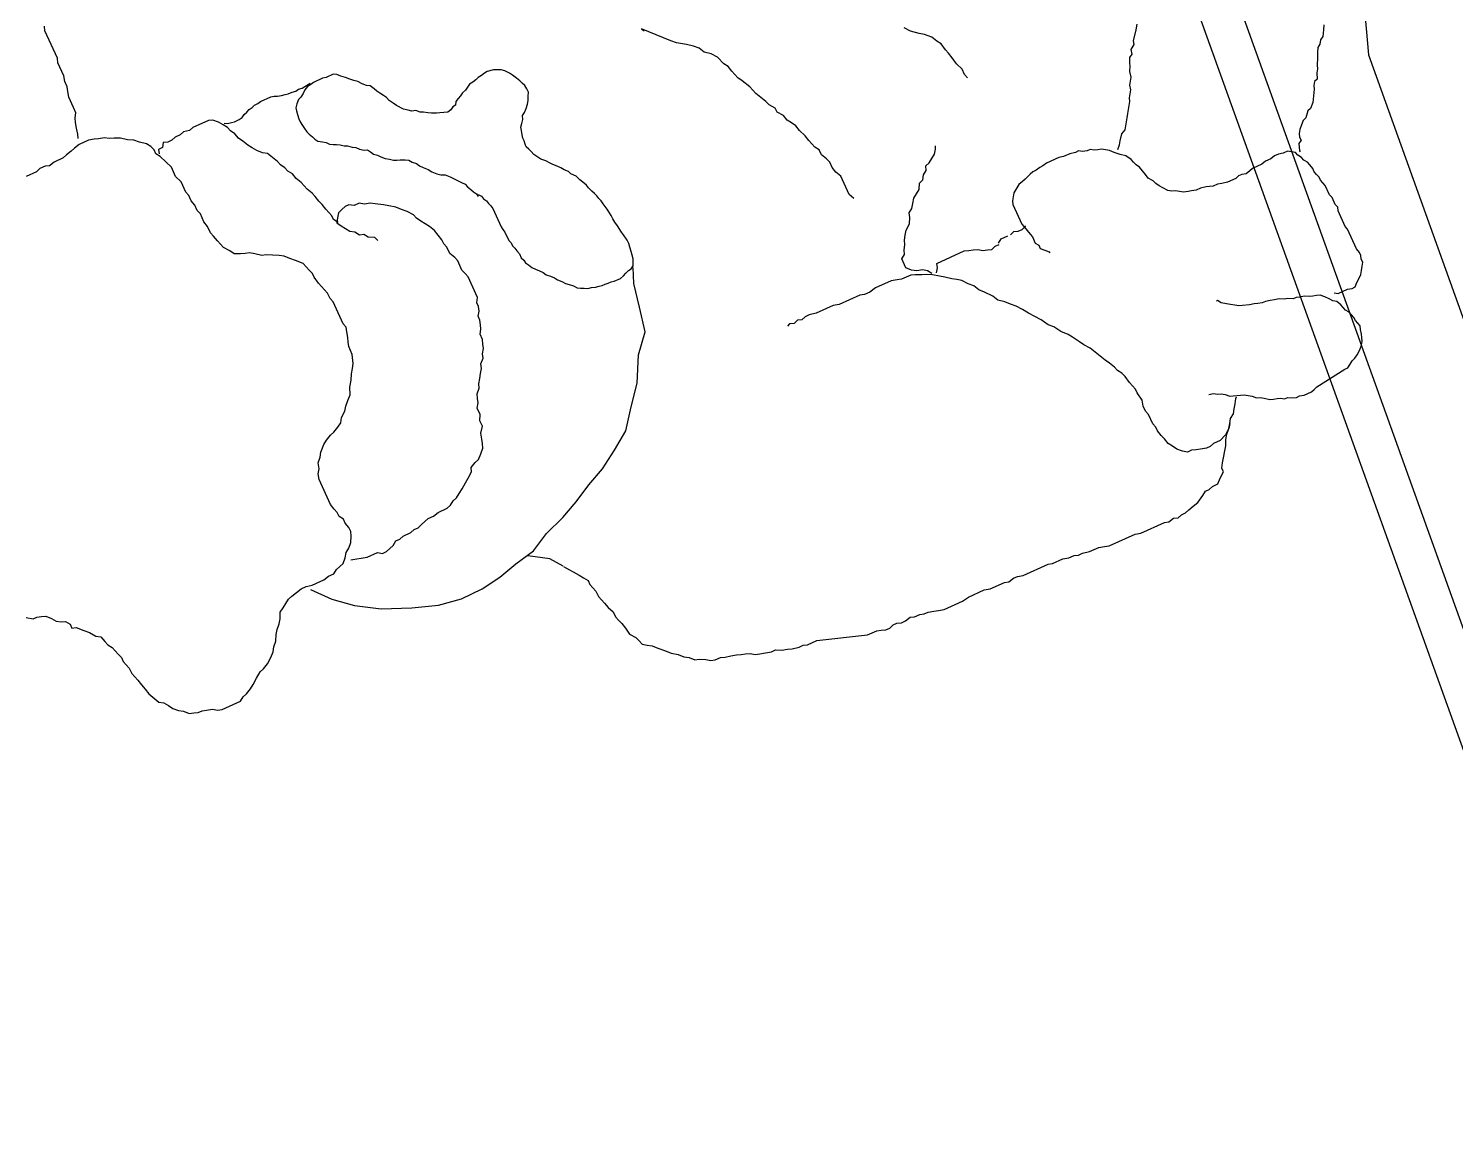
# Model space of a CAD drawing. Header units: millimetres. Extents: x 8159 to 14952, y 6817 to 11888.
# Drawn here: x 9246.6 to 9316.2, y 8159.7 to 8214 of the extents above; entities that cross this region are included whole.
import ezdxf

# ---------------------------------------------------------------- set-up
doc = ezdxf.new("R2010")
doc.units = ezdxf.units.MM
doc.header["$LTSCALE"] = 5
for name, color, linetype in [('200-EquipBorder-2d', 9, 'Continuous'), ('200-EquipInternal-2d', 252, 'Continuous'), ('600-User-2D', 7, 'Continuous')]:
    doc.layers.add(name, color=color, linetype=linetype)
for name, color, linetype, lineweight in [('3-YANGIN-DOLABI', 7, 'Continuous', 0), ('anted', 10, 'Continuous', 0), ('FIBROBETON', 1, 'Continuous', 18), ('YAZI', 250, 'Continuous', 30)]:
    doc.layers.add(name, color=color, linetype=linetype, lineweight=lineweight)

# ---------------------------------------------------------------- blocks, each defined once
blk = doc.blocks.new('A$C23C11219')
at = {"layer": 'FIBROBETON'}
blk.add_lwpolyline([(4170.991, 707.809), (4330.647, -537.528, 0.079118), (6057.442, 175.691), (5734.15, 708.989, 0.288304), (5090.273, 1000.528, -0.032207)], format="xyb", close=True, dxfattribs=at)
blk = doc.blocks.new('CUOCO')
at = {"layer": '600-User-2D'}
for p, q in [((0.845, 45.36), (0.707, 45.188)), ((0.983, 45.533), (0.845, 45.36)), ((1.055, 45.73), (0.983, 45.533)), ((1.349, 45.92), (1.055, 45.73)), ((-0.592, 44.697), (-0.73, 44.525)), ((-0.395, 44.625), (-0.592, 44.697)), ((-0.15, 44.684), (-0.395, 44.625)), ((-0.012, 44.856), (-0.15, 44.684)), ((0.192, 45.005), (-0.012, 44.856)), ((0.437, 45.063), (0.192, 45.005)), ((0.707, 45.188), (0.437, 45.063)), ((-6.833, 43.941), (-7.102, 43.816)), ((-6.588, 43.999), (-6.833, 43.941)), ((-6.343, 44.058), (-6.588, 43.999)), ((-6.139, 44.207), (-6.343, 44.058)), ((-5.517, 44.276), (-6.139, 44.207)), ((-5.231, 44.245), (-5.517, 44.276)), ((-4.944, 44.214), (-5.231, 44.245)), ((-4.657, 44.183), (-4.944, 44.214)), ((-4.436, 44.176), (-4.657, 44.183)), ((-4.215, 44.169), (-4.436, 44.176)), ((-3.952, 44.072), (-4.215, 44.169)), ((-3.731, 44.065), (-3.952, 44.072)), ((-3.51, 44.058), (-3.731, 44.065)), ((-3.313, 43.986), (-3.51, 44.058)), ((-3.092, 43.979), (-3.313, 43.986)), ((-2.871, 43.972), (-3.092, 43.979)), ((-2.65, 43.965), (-2.871, 43.972)), ((-2.405, 44.024), (-2.65, 43.965)), ((-2.184, 44.017), (-2.405, 44.024)), ((-1.897, 43.986), (-2.184, 44.017)), ((-1.694, 44.134), (-1.897, 43.986)), ((-1.359, 44.235), (-1.694, 44.134)), ((-1.089, 44.359), (-1.359, 44.235)), ((-0.73, 44.525), (-1.089, 44.359)), ((-7.852, 43.198), (-7.924, 43.001)), ((-7.714, 43.371), (-7.852, 43.198)), ((-7.576, 43.544), (-7.714, 43.371)), ((-7.306, 43.668), (-7.576, 43.544)), ((-7.102, 43.816), (-7.306, 43.668)), ((-8.225, 42.591), (-8.428, 42.442)), ((-8.062, 42.829), (-8.225, 42.591)), ((-7.924, 43.001), (-8.062, 42.829)), ((-8.566, 42.269), (-8.904, 41.351)), ((-8.428, 42.442), (-8.566, 42.269)), ((-8.904, 41.351), (-8.846, 41.106)), ((-8.846, 41.106), (-8.852, 40.885)), ((-8.852, 40.885), (-8.818, 40.574)), ((-8.818, 40.574), (-8.759, 40.329)), ((-8.759, 40.329), (-8.659, 39.994)), ((-8.659, 39.994), (-8.558, 39.659)), ((-8.558, 39.659), (-8.565, 39.438)), ((-8.565, 39.438), (-8.53, 39.127)), ((-8.53, 39.127), (-8.43, 38.792)), ((-8.43, 38.792), (-8.306, 38.523)), ((-8.306, 38.523), (-8.157, 38.319)), ((-8.157, 38.319), (-8.033, 38.05)), ((-8.033, 38.05), (-7.818, 37.822)), ((-7.818, 37.822), (-7.67, 37.619)), ((-7.67, 37.619), (-7.545, 37.349)), ((-7.545, 37.349), (-7.397, 37.146)), ((-7.397, 37.146), (-7.182, 36.918)), ((-7.182, 36.918), (-7.124, 36.673)), ((-7.124, 36.673), (-7.065, 36.428)), ((-7.065, 36.428), (-7.006, 36.182)), ((-7.044, 35.675), (-7.075, 35.388)), ((-7.013, 35.961), (-7.044, 35.675)), ((-7.006, 36.182), (-7.013, 35.961)), ((-7.424, 35.082), (-8.481, 34.676)), ((-7.334, 34.888), (-7.551, 34.297)), ((-7.171, 35.126), (-7.334, 34.888)), ((-7.075, 35.388), (-7.171, 35.126)), ((-9.497, 34.107), (-10.514, 33.294)), ((-8.481, 34.676), (-9.497, 34.107)), ((-7.551, 34.297), (-7.582, 34.011)), ((-7.582, 34.011), (-7.678, 33.748)), ((-7.678, 33.748), (-7.62, 33.503)), ((-7.62, 33.503), (-7.626, 33.282)), ((-10.514, 33.294), (-11.53, 32.197)), ((-7.626, 33.282), (-7.633, 33.061)), ((-7.633, 33.061), (-7.509, 32.792)), ((-7.509, 32.792), (-7.36, 32.588)), ((-11.53, 32.197), (-12.343, 31.181)), ((-8.241, 32.018), (-8.434, 31.493)), ((-8.079, 32.257), (-8.241, 32.018)), ((-7.94, 32.429), (-8.079, 32.257)), ((-7.778, 32.667), (-7.94, 32.429)), ((-7.36, 32.588), (-7.301, 32.343)), ((-7.301, 32.343), (-7.177, 32.074)), ((-7.177, 32.074), (-6.963, 31.846)), ((-8.638, 31.345), (-8.71, 31.148)), ((-8.434, 31.493), (-8.638, 31.345)), ((-6.963, 31.846), (-6.79, 31.708)), ((-6.79, 31.708), (-6.593, 31.635)), ((-6.593, 31.635), (-6.306, 31.604)), ((-6.306, 31.604), (-6.109, 31.532)), ((-6.109, 31.532), (-5.864, 31.59)), ((-5.864, 31.59), (-5.667, 31.518)), ((-5.667, 31.518), (-5.446, 31.511)), ((-5.446, 31.511), (-5.159, 31.48)), ((-5.159, 31.48), (-3.912, 31.021)), ((-12.343, 31.181), (-12.912, 30.166)), ((-8.717, 30.927), (-8.724, 30.706)), ((-8.724, 30.706), (-8.665, 30.461)), ((-8.71, 31.148), (-8.717, 30.927)), ((-3.912, 31.021), (-3.674, 30.859)), ((-3.674, 30.859), (-3.525, 30.655)), ((-3.525, 30.655), (-3.287, 30.493)), ((16.467, 30.298), (16.66, 30.822)), ((-12.912, 30.166), (-13.278, 29.109)), ((-8.744, 30.043), (-8.889, 29.65)), ((-8.737, 30.264), (-8.744, 30.043)), ((-8.665, 30.461), (-8.737, 30.264)), ((-3.287, 30.493), (-3.162, 30.223)), ((-3.162, 30.223), (-3.014, 30.02)), ((-3.014, 30.02), (-2.848, 29.661)), ((16.364, 29.814), (16.46, 30.077)), ((16.46, 30.077), (16.467, 30.298)), ((-8.968, 29.232), (-8.975, 29.011)), ((-8.896, 29.429), (-8.968, 29.232)), ((-8.889, 29.65), (-8.896, 29.429)), ((-2.848, 29.661), (-2.789, 29.415)), ((-2.789, 29.415), (-2.754, 29.105)), ((16.025, 28.896), (16.195, 29.355)), ((16.195, 29.355), (16.225, 29.642)), ((16.225, 29.642), (16.364, 29.814)), ((-13.278, 29.109), (-13.481, 28.093)), ((-8.989, 28.569), (-9.085, 28.307)), ((-8.982, 28.79), (-8.989, 28.569)), ((-8.975, 29.011), (-8.982, 28.79)), ((-2.754, 29.105), (-2.761, 28.884)), ((-2.761, 28.884), (-2.727, 28.573)), ((-2.727, 28.573), (-2.668, 28.328)), ((15.988, 28.388), (16.019, 28.675)), ((16.019, 28.675), (16.025, 28.896)), ((-13.481, 28.093), (-13.563, 27.078)), ((-9.116, 28.02), (-9.285, 27.561)), ((-9.085, 28.307), (-9.116, 28.02)), ((-2.668, 28.328), (-2.519, 28.124)), ((-2.519, 28.124), (-2.419, 27.789)), ((15.781, 27.421), (15.95, 27.881)), ((15.95, 27.881), (15.981, 28.167)), ((15.981, 28.167), (15.988, 28.388)), ((-9.285, 27.561), (-9.292, 27.34)), ((-9.292, 27.34), (-9.233, 27.095)), ((-2.419, 27.789), (-2.27, 27.586)), ((-2.27, 27.586), (-2.146, 27.316)), ((-2.146, 27.316), (-2.021, 27.047)), ((15.481, 27.011), (15.619, 27.183)), ((15.619, 27.183), (15.781, 27.421)), ((16.188, 27.718), (16.361, 27.58)), ((16.361, 27.58), (16.599, 27.418)), ((16.599, 27.418), (16.838, 27.256)), ((16.838, 27.256), (17.011, 27.118)), ((-13.563, 27.078), (-13.725, 26.021)), ((-9.233, 27.095), (-9.24, 26.874)), ((-9.24, 26.874), (-9.181, 26.628)), ((-9.181, 26.628), (-9.123, 26.383)), ((-2.021, 27.047), (-1.741, 26.795)), ((-1.741, 26.795), (-1.551, 26.501)), ((-1.551, 26.501), (-1.337, 26.274)), ((14.749, 26.237), (14.976, 26.451)), ((14.976, 26.451), (15.115, 26.624)), ((15.115, 26.624), (15.318, 26.772)), ((15.318, 26.772), (15.481, 27.011)), ((17.011, 27.118), (17.159, 26.914)), ((17.159, 26.914), (17.422, 26.817)), ((17.422, 26.817), (17.947, 26.624)), ((17.947, 26.624), (18.185, 26.462)), ((18.185, 26.462), (18.358, 26.324)), ((-14.549, 25.729), (-13.706, 26.385)), ((-13.725, 26.021), (-13.563, 24.965)), ((-9.123, 26.383), (-9.022, 26.048)), ((-9.022, 26.048), (-8.963, 25.803)), ((-8.963, 25.803), (-8.863, 25.468)), ((-1.337, 26.274), (-1.188, 26.07)), ((-1.188, 26.07), (-1.04, 25.866)), ((-1.04, 25.866), (-0.694, 25.59)), ((6.345, 25.68), (6.483, 25.853)), ((6.483, 25.853), (6.621, 26.026)), ((6.621, 26.026), (6.849, 26.24)), ((6.849, 26.24), (7.094, 26.299)), ((7.094, 26.299), (7.429, 26.399)), ((7.429, 26.399), (7.65, 26.392)), ((7.65, 26.392), (7.871, 26.385)), ((7.871, 26.385), (8.158, 26.354)), ((8.158, 26.354), (8.379, 26.347)), ((8.379, 26.347), (8.707, 26.226)), ((8.707, 26.226), (8.994, 26.195)), ((8.994, 26.195), (9.388, 26.05)), ((9.388, 26.05), (9.609, 26.043)), ((9.609, 26.043), (9.872, 25.947)), ((9.872, 25.947), (10.158, 25.916)), ((10.158, 25.916), (10.421, 25.819)), ((10.421, 25.819), (10.642, 25.812)), ((10.642, 25.812), (11.167, 25.619)), ((13.958, 25.709), (14.227, 25.833)), ((14.227, 25.833), (14.455, 26.047)), ((14.455, 26.047), (14.749, 26.237)), ((18.358, 26.324), (18.621, 26.227)), ((18.621, 26.227), (18.859, 26.065)), ((18.859, 26.065), (19.515, 25.823)), ((19.515, 25.823), (19.688, 25.685)), ((-21.088, 25.15), (-21.357, 25.025)), ((-20.884, 25.298), (-21.088, 25.15)), ((-20.68, 25.447), (-20.884, 25.298)), ((-20.459, 25.44), (-20.68, 25.447)), ((-20.238, 25.433), (-20.459, 25.44)), ((-19.903, 25.533), (-20.238, 25.433)), ((-19.551, 25.478), (-19.903, 25.533)), ((-19.264, 25.447), (-19.551, 25.478)), ((-19.043, 25.44), (-19.264, 25.447)), ((-18.822, 25.433), (-19.043, 25.44)), ((-18.56, 25.336), (-18.822, 25.433)), ((-18.249, 25.371), (-18.56, 25.336)), ((-17.962, 25.34), (-18.249, 25.371)), ((-17.741, 25.333), (-17.962, 25.34)), ((-17.52, 25.326), (-17.741, 25.333)), ((-17.257, 25.229), (-17.52, 25.326)), ((-17.036, 25.223), (-17.257, 25.229)), ((-16.815, 25.216), (-17.036, 25.223)), ((-16.618, 25.143), (-16.815, 25.216)), ((-16.373, 25.202), (-16.618, 25.143)), ((-16.128, 25.261), (-16.373, 25.202)), ((-15.284, 25.513), (-16.128, 25.261)), ((-15.272, 25.515), (-14.549, 25.729)), ((-8.863, 25.468), (-8.69, 25.33)), ((-8.69, 25.33), (-8.656, 25.02)), ((-0.694, 25.59), (-0.3, 25.445)), ((-0.3, 25.445), (-0.128, 25.307)), ((-0.128, 25.307), (0.045, 25.169)), ((0.045, 25.169), (0.283, 25.007)), ((5.482, 24.955), (5.71, 25.169)), ((5.71, 25.169), (5.848, 25.342)), ((5.848, 25.342), (6.141, 25.532)), ((6.141, 25.532), (6.345, 25.68)), ((11.167, 25.619), (11.543, 25.629)), ((11.543, 25.629), (12.003, 25.46)), ((12.003, 25.46), (12.379, 25.47)), ((12.379, 25.47), (12.756, 25.481)), ((12.756, 25.481), (13.001, 25.539)), ((13.06, 25.294), (12.887, 25.432)), ((12.988, 25.098), (13.06, 25.294)), ((13.136, 24.894), (12.988, 25.098)), ((13.001, 25.539), (13.198, 25.467)), ((13.198, 25.467), (13.419, 25.46)), ((13.419, 25.46), (13.664, 25.519)), ((13.664, 25.519), (13.958, 25.709)), ((19.688, 25.685), (21.067, 25.178)), ((21.067, 25.178), (21.239, 25.04)), ((-22.549, 24.421), (-22.752, 24.273)), ((-22.279, 24.545), (-22.549, 24.421)), ((-21.986, 24.735), (-22.279, 24.545)), ((-21.716, 24.86), (-21.986, 24.735)), ((-21.357, 25.025), (-21.716, 24.86)), ((-13.563, 24.965), (-13.563, 23.868)), ((-8.656, 25.02), (-8.663, 24.799)), ((-8.663, 24.799), (-8.538, 24.529)), ((-8.538, 24.529), (-8.414, 24.26)), ((0.283, 25.007), (0.456, 24.868)), ((0.456, 24.868), (0.677, 24.862)), ((0.677, 24.862), (1.793, 24.451)), ((1.793, 24.451), (2.014, 24.444)), ((2.014, 24.444), (2.277, 24.347)), ((4.512, 24.344), (4.781, 24.468)), ((4.781, 24.468), (5.05, 24.593)), ((5.05, 24.593), (5.254, 24.741)), ((5.254, 24.741), (5.482, 24.955)), ((12.919, 24.303), (12.926, 24.524)), ((12.926, 24.524), (12.998, 24.721)), ((12.998, 24.721), (13.136, 24.894)), ((-23.388, 23.762), (-23.591, 23.613)), ((-23.16, 23.976), (-23.388, 23.762)), ((-23.022, 24.148), (-23.16, 23.976)), ((-22.752, 24.273), (-23.022, 24.148)), ((-13.563, 23.868), (-13.481, 22.852)), ((-8.414, 24.26), (-8.241, 24.122)), ((-8.241, 24.122), (-8.068, 23.984)), ((-8.068, 23.984), (-7.83, 23.822)), ((-7.83, 23.822), (-7.64, 23.528)), ((2.277, 24.347), (2.498, 24.34)), ((2.498, 24.34), (2.719, 24.334)), ((2.719, 24.334), (2.94, 24.327)), ((2.94, 24.327), (3.292, 24.271)), ((3.292, 24.271), (3.489, 24.199)), ((3.489, 24.199), (3.71, 24.192)), ((3.71, 24.192), (3.931, 24.185)), ((3.931, 24.185), (4.152, 24.178)), ((4.152, 24.178), (4.512, 24.344)), ((12.653, 23.582), (12.815, 23.82)), ((12.815, 23.82), (12.822, 24.041)), ((12.822, 24.041), (12.919, 24.303)), ((-23.964, 23.005), (-24.126, 22.767)), ((-23.826, 23.178), (-23.964, 23.005)), ((-23.73, 23.44), (-23.826, 23.178)), ((-23.591, 23.613), (-23.73, 23.44)), ((-7.64, 23.528), (-7.377, 23.431)), ((-7.377, 23.431), (-7.163, 23.204)), ((-7.163, 23.204), (-6.835, 23.083)), ((-6.835, 23.083), (-6.686, 22.879)), ((12.356, 22.574), (12.646, 23.361)), ((12.646, 23.361), (12.653, 23.582)), ((-24.427, 22.356), (-24.565, 22.184)), ((-24.289, 22.529), (-24.427, 22.356)), ((-24.126, 22.767), (-24.289, 22.529)), ((-13.481, 22.852), (-13.319, 21.836)), ((-6.686, 22.879), (-6.513, 22.741)), ((-6.513, 22.741), (-6.34, 22.603)), ((-6.34, 22.603), (-6.216, 22.334)), ((-6.216, 22.334), (-6.043, 22.195)), ((11.704, 22.218), (11.949, 22.277)), ((11.949, 22.277), (12.218, 22.401)), ((12.218, 22.401), (12.356, 22.574)), ((-25.045, 21.69), (-25.207, 21.451)), ((-24.907, 21.862), (-25.045, 21.69)), ((-24.703, 22.011), (-24.907, 21.862)), ((-24.565, 22.184), (-24.703, 22.011)), ((-13.319, 21.836), (-13.237, 20.82)), ((-6.043, 22.195), (-5.895, 21.992)), ((-5.895, 21.992), (-5.746, 21.788)), ((-5.746, 21.788), (-5.597, 21.584)), ((-5.597, 21.584), (-5.425, 21.446)), ((4.406, 21.627), (4.16, 21.568)), ((4.381, 21.561), (4.627, 21.62)), ((4.554, 21.423), (4.406, 21.627)), ((4.627, 21.62), (4.824, 21.547)), ((8.098, 21.534), (8.343, 21.593)), ((8.343, 21.593), (8.564, 21.586)), ((8.564, 21.586), (9.186, 21.655)), ((9.186, 21.655), (9.39, 21.803)), ((9.39, 21.803), (9.659, 21.928)), ((9.659, 21.928), (9.904, 21.986)), ((9.904, 21.986), (10.15, 22.045)), ((10.15, 22.045), (10.46, 22.08)), ((10.46, 22.08), (10.706, 22.138)), ((10.706, 22.138), (10.992, 22.107)), ((10.992, 22.107), (11.238, 22.166)), ((11.238, 22.166), (11.459, 22.159)), ((11.421, 21.711), (11.336, 21.481)), ((11.503, 21.844), (11.421, 21.711)), ((11.459, 22.159), (11.704, 22.218)), ((11.595, 22.006), (11.503, 21.844)), ((11.734, 22.119), (11.595, 22.006)), ((-25.442, 21.016), (-25.67, 20.802)), ((-25.369, 21.213), (-25.442, 21.016)), ((-25.207, 21.451), (-25.369, 21.213)), ((-5.425, 21.446), (-5.3, 21.177)), ((-5.3, 21.177), (-5.127, 21.039)), ((-5.127, 21.039), (-4.979, 20.835)), ((2.838, 21.012), (2.61, 20.798)), ((3.083, 21.071), (2.838, 21.012)), ((3.221, 21.243), (3.083, 21.071)), ((3.466, 21.302), (3.221, 21.243)), ((3.67, 21.451), (3.466, 21.302)), ((4.16, 21.568), (3.67, 21.451)), ((4.703, 21.219), (4.554, 21.423)), ((4.689, 20.777), (4.696, 20.998)), ((4.696, 20.998), (4.703, 21.219)), ((4.824, 21.547), (5.045, 21.54)), ((5.045, 21.54), (5.266, 21.534)), ((5.266, 21.534), (5.552, 21.503)), ((5.552, 21.503), (5.773, 21.496)), ((5.773, 21.496), (6.06, 21.465)), ((6.06, 21.465), (6.281, 21.458)), ((6.281, 21.458), (6.592, 21.492)), ((6.592, 21.492), (6.813, 21.485)), ((6.813, 21.485), (7.034, 21.479)), ((7.034, 21.479), (7.345, 21.513)), ((7.345, 21.513), (7.632, 21.482)), ((7.632, 21.482), (7.877, 21.541)), ((7.877, 21.541), (8.098, 21.534)), ((11.336, 21.481), (11.301, 21.297)), ((11.301, 21.297), (11.335, 21.122)), ((11.335, 21.122), (11.339, 20.957)), ((11.339, 20.957), (11.344, 20.791)), ((-25.97, 20.391), (-26.156, 20.088)), ((-25.832, 20.564), (-25.97, 20.391)), ((-25.67, 20.802), (-25.832, 20.564)), ((-13.237, 20.82), (-12.993, 19.764)), ((-4.979, 20.835), (-4.806, 20.697)), ((-4.806, 20.697), (-4.633, 20.559)), ((-4.633, 20.559), (-4.371, 20.462)), ((-4.371, 20.462), (-4.222, 20.259)), ((-4.222, 20.259), (-4.049, 20.121)), ((2.61, 20.798), (2.389, 20.805)), ((4.316, 20.17), (4.413, 20.432)), ((4.413, 20.432), (4.617, 20.581)), ((4.617, 20.581), (4.689, 20.777)), ((11.25, 20.27), (11.226, 20.116)), ((11.314, 20.443), (11.25, 20.27)), ((11.344, 20.791), (11.309, 20.608)), ((11.309, 20.608), (11.314, 20.443)), ((-26.367, 19.718), (-26.536, 19.259)), ((-26.229, 19.891), (-26.367, 19.718)), ((-26.156, 20.088), (-26.229, 19.891)), ((-12.993, 19.764), (-12.709, 18.708)), ((-4.049, 20.121), (-3.877, 19.982)), ((-3.877, 19.982), (-3.68, 19.91)), ((-3.68, 19.91), (-3.531, 19.706)), ((-3.531, 19.706), (-3.358, 19.568)), ((-3.358, 19.568), (-3.161, 19.496)), ((-3.161, 19.496), (-3.013, 19.292)), ((3.429, 19.379), (3.747, 19.634)), ((3.747, 19.634), (3.95, 19.783)), ((3.95, 19.783), (4.113, 20.021)), ((4.113, 20.021), (4.316, 20.17)), ((8.062, 19.515), (7.886, 19.482)), ((8.227, 19.52), (8.062, 19.515)), ((8.431, 19.543), (8.227, 19.52)), ((8.597, 19.547), (8.431, 19.543)), ((8.78, 19.512), (8.597, 19.547)), ((8.963, 19.478), (8.78, 19.512)), ((11.035, 19.597), (10.953, 19.464)), ((11.226, 20.116), (11.035, 19.597)), ((-26.536, 19.259), (-28.079, 17.294)), ((-3.013, 19.292), (-1.963, 18.905)), ((-1.963, 18.905), (-1.741, 18.899)), ((-1.741, 18.899), (-1.52, 18.892)), ((-1.52, 18.892), (-1.061, 18.722)), ((2.058, 18.692), (2.393, 18.792)), ((2.393, 18.792), (2.662, 18.916)), ((2.662, 18.916), (2.932, 19.041)), ((2.932, 19.041), (3.225, 19.23)), ((3.225, 19.23), (3.429, 19.379)), ((6.992, 18.83), (6.824, 18.729)), ((7.131, 18.943), (6.992, 18.83)), ((7.242, 19.065), (7.131, 18.943)), ((7.381, 19.177), (7.242, 19.065)), ((7.568, 19.24), (7.381, 19.177)), ((7.707, 19.352), (7.568, 19.24)), ((7.886, 19.482), (7.707, 19.352)), ((9.176, 19.432), (8.963, 19.478)), ((9.32, 19.379), (9.176, 19.432)), ((9.511, 19.276), (9.32, 19.379)), ((9.673, 19.184), (9.511, 19.276)), ((9.806, 19.102), (9.673, 19.184)), ((9.908, 18.934), (9.806, 19.102)), ((9.999, 18.737), (9.908, 18.934)), ((10.547, 18.894), (10.473, 18.693)), ((10.629, 19.028), (10.547, 18.894)), ((10.722, 19.19), (10.629, 19.028)), ((10.843, 19.341), (10.722, 19.19)), ((10.953, 19.464), (10.843, 19.341)), ((-12.709, 18.708), (-12.058, 17.692)), ((-1.061, 18.722), (-0.84, 18.716)), ((-0.84, 18.716), (-0.529, 18.75)), ((-0.529, 18.75), (-0.201, 18.629)), ((-0.201, 18.629), (0.02, 18.622)), ((0.02, 18.622), (0.217, 18.55)), ((0.217, 18.55), (0.791, 18.488)), ((0.791, 18.488), (1.101, 18.522)), ((1.101, 18.522), (1.347, 18.581)), ((1.347, 18.581), (1.592, 18.64)), ((1.592, 18.64), (1.837, 18.699)), ((1.837, 18.699), (2.058, 18.692)), ((6.001, 18.182), (5.89, 18.059)), ((6.18, 18.312), (6.001, 18.182)), ((6.366, 18.374), (6.18, 18.312)), ((6.505, 18.487), (6.366, 18.374)), ((6.713, 18.606), (6.505, 18.487)), ((6.824, 18.729), (6.713, 18.606)), ((10.003, 18.572), (9.999, 18.737)), ((10.055, 18.357), (10.003, 18.572)), ((10.117, 18.17), (10.055, 18.357)), ((10.14, 17.966), (10.117, 18.17)), ((10.264, 18.214), (10.24, 18.06)), ((10.357, 18.376), (10.264, 18.214)), ((10.381, 18.531), (10.357, 18.376)), ((10.473, 18.693), (10.381, 18.531)), ((-12.058, 17.692), (-11.449, 16.676)), ((4.64, 17.506), (4.529, 17.383)), ((4.808, 17.608), (4.64, 17.506)), ((4.987, 17.738), (4.808, 17.608)), ((5.184, 17.829), (4.987, 17.738)), ((5.37, 17.891), (5.184, 17.829)), ((5.539, 17.993), (5.37, 17.891)), ((5.714, 18.026), (5.539, 17.993)), ((5.89, 18.059), (5.714, 18.026)), ((9.912, 17.167), (10.081, 17.628)), ((10.081, 17.628), (10.105, 17.782)), ((10.105, 17.782), (10.14, 17.966)), ((10.184, 17.819), (10.163, 17.761)), ((10.24, 18.06), (10.184, 17.819)), ((-28.248, 16.835), (-28.386, 16.662)), ((-28.079, 17.294), (-28.248, 16.835)), ((3.373, 16.73), (3.137, 16.621)), ((3.56, 16.792), (3.373, 16.73)), ((3.735, 16.826), (3.56, 16.792)), ((3.932, 16.917), (3.735, 16.826)), ((4.119, 16.979), (3.932, 16.917)), ((4.258, 17.091), (4.119, 16.979)), ((4.419, 17.261), (4.258, 17.091)), ((4.529, 17.383), (4.419, 17.261)), ((9.692, 16.66), (9.819, 17.005)), ((9.819, 17.005), (9.912, 17.167)), ((-28.604, 16.072), (-28.676, 15.875)), ((-28.597, 16.293), (-28.604, 16.072)), ((-28.524, 16.49), (-28.597, 16.293)), ((-28.386, 16.662), (-28.524, 16.49)), ((-11.449, 16.676), (-10.514, 15.66)), ((-4.766, 16.033), (-4.963, 15.942)), ((-4.569, 16.123), (-4.766, 16.033)), ((-4.393, 16.157), (-4.569, 16.123)), ((-4.206, 16.219), (-4.393, 16.157)), ((-4.009, 16.31), (-4.206, 16.219)), ((-3.823, 16.372), (-4.009, 16.31)), ((-3.618, 16.395), (-3.823, 16.372)), ((-3.443, 16.428), (-3.618, 16.395)), ((-3.288, 16.404), (-3.443, 16.428)), ((-3.123, 16.408), (-3.288, 16.404)), ((-2.921, 16.334), (-3.123, 16.408)), ((-2.727, 16.328), (-2.921, 16.334)), ((-2.573, 16.304), (-2.727, 16.328)), ((-2.407, 16.309), (-2.573, 16.304)), ((-2.263, 16.256), (-2.407, 16.309)), ((-2.098, 16.26), (-2.263, 16.256)), ((-1.666, 16.101), (-2.098, 16.26)), ((-1.512, 16.077), (-1.666, 16.101)), ((-1.357, 16.053), (-1.512, 16.077)), ((-0.435, 15.713), (-1.357, 16.053)), ((1.944, 16.047), (1.718, 15.967)), ((2.131, 16.109), (1.944, 16.047)), ((2.367, 16.218), (2.131, 16.109)), ((2.517, 16.359), (2.367, 16.218)), ((2.685, 16.461), (2.517, 16.359)), ((2.922, 16.57), (2.685, 16.461)), ((3.137, 16.621), (2.922, 16.57)), ((8.36, 15.973), (8.586, 16.053)), ((8.586, 16.053), (8.754, 16.155)), ((8.754, 16.155), (8.951, 16.246)), ((8.951, 16.246), (9.148, 16.337)), ((9.148, 16.337), (9.356, 16.457)), ((9.356, 16.457), (9.553, 16.547)), ((9.553, 16.547), (9.692, 16.66)), ((-28.887, 15.506), (-28.918, 15.219)), ((-28.814, 15.702), (-28.887, 15.506)), ((-28.676, 15.875), (-28.814, 15.702)), ((-10.514, 15.66), (-9.945, 14.644)), ((-6.213, 15.389), (-6.323, 15.266)), ((-6.073, 15.501), (-6.213, 15.389)), ((-5.887, 15.563), (-6.073, 15.501)), ((-5.69, 15.654), (-5.887, 15.563)), ((-5.522, 15.755), (-5.69, 15.654)), ((-5.335, 15.817), (-5.522, 15.755)), ((-5.138, 15.908), (-5.335, 15.817)), ((-4.963, 15.942), (-5.138, 15.908)), ((-0.281, 15.689), (-0.435, 15.713)), ((-0.115, 15.694), (-0.281, 15.689)), ((0.039, 15.669), (-0.115, 15.694)), ((0.215, 15.703), (0.039, 15.669)), ((0.37, 15.679), (0.215, 15.703)), ((0.556, 15.741), (0.37, 15.679)), ((0.635, 15.777), (0.48, 15.801)), ((0.811, 15.81), (0.635, 15.777)), ((0.976, 15.815), (0.811, 15.81)), ((1.18, 15.838), (0.976, 15.815)), ((1.346, 15.842), (1.18, 15.838)), ((1.532, 15.904), (1.346, 15.842)), ((1.718, 15.967), (1.532, 15.904)), ((5.882, 15.284), (6.061, 15.414)), ((6.061, 15.414), (6.434, 15.538)), ((6.434, 15.538), (6.638, 15.561)), ((6.638, 15.561), (6.854, 15.612)), ((6.854, 15.612), (7.048, 15.606)), ((7.048, 15.606), (7.223, 15.64)), ((7.223, 15.64), (7.439, 15.691)), ((7.439, 15.691), (7.614, 15.725)), ((7.614, 15.725), (7.78, 15.729)), ((7.78, 15.729), (8.024, 15.77)), ((8.024, 15.77), (8.163, 15.882)), ((8.163, 15.882), (8.36, 15.973)), ((-29.152, 14.784), (-29.29, 14.611)), ((-29.056, 15.046), (-29.152, 14.784)), ((-28.918, 15.219), (-29.056, 15.046)), ((-9.945, 14.644), (-8.888, 13.994)), ((-6.769, 14.678), (-6.851, 14.545)), ((-6.676, 14.84), (-6.769, 14.678)), ((-6.555, 14.992), (-6.676, 14.84)), ((-6.463, 15.154), (-6.555, 14.992)), ((-6.323, 15.266), (-6.463, 15.154)), ((4.967, 14.574), (5.107, 14.687)), ((5.107, 14.687), (5.285, 14.817)), ((5.285, 14.817), (5.396, 14.94)), ((5.396, 14.94), (5.593, 15.031)), ((5.593, 15.031), (5.714, 15.182)), ((5.714, 15.182), (5.882, 15.284)), ((-29.663, 14.004), (-29.825, 13.765)), ((-29.525, 14.176), (-29.663, 14.004)), ((-29.363, 14.414), (-29.525, 14.176)), ((-29.29, 14.611), (-29.363, 14.414)), ((-8.888, 13.994), (-7.871, 13.385)), ((-7.12, 13.99), (-7.237, 13.673)), ((-7.038, 14.123), (-7.12, 13.99)), ((-6.985, 14.267), (-7.038, 14.123)), ((-6.904, 14.401), (-6.985, 14.267)), ((-6.851, 14.545), (-6.904, 14.401)), ((4.419, 13.796), (4.454, 13.979)), ((4.454, 13.979), (4.575, 14.13)), ((4.575, 14.13), (4.696, 14.282)), ((4.696, 14.282), (4.807, 14.405)), ((4.807, 14.405), (4.967, 14.574)), ((-29.825, 13.765), (-30.163, 12.847)), ((-7.871, 13.385), (-7.302, 12.857)), ((-7.238, 13.314), (-7.244, 13.12)), ((-7.237, 13.673), (-7.243, 13.479)), ((-7.243, 13.479), (-7.238, 13.314)), ((4.452, 13.62), (4.419, 13.796)), ((4.428, 13.465), (4.452, 13.62)), ((4.54, 13.326), (4.428, 13.465)), ((4.574, 13.15), (4.54, 13.326)), ((-30.163, 12.847), (-30.219, 12.495)), ((-7.244, 13.12), (-7.268, 12.966)), ((-7.268, 12.966), (-7.235, 12.79)), ((-7.235, 12.79), (-6.989, 12.569)), ((-6.989, 12.569), (-6.827, 12.476)), ((4.578, 12.985), (4.574, 13.15)), ((4.612, 12.809), (4.578, 12.985)), ((4.606, 12.615), (4.612, 12.809)), ((4.673, 12.264), (4.606, 12.615)), ((-30.219, 12.495), (-30.508, 11.707)), ((-6.827, 12.476), (-6.665, 12.384)), ((-6.665, 12.384), (-6.474, 12.281)), ((-6.474, 12.281), (-6.311, 12.189)), ((-6.311, 12.189), (-6.139, 12.125)), ((-6.139, 12.125), (-5.829, 12.077)), ((-5.829, 12.077), (-5.675, 12.052)), ((-5.675, 12.052), (-5.308, 11.983)), ((-5.308, 11.983), (-5.096, 11.937)), ((-5.096, 11.937), (-4.912, 11.902)), ((-4.912, 11.902), (-4.74, 11.839)), ((-4.74, 11.839), (-4.585, 11.815)), ((-1.74, 11.813), (-1.543, 11.904)), ((-1.543, 11.904), (-1.357, 11.966)), ((-1.357, 11.966), (-1.17, 12.029)), ((-1.17, 12.029), (-0.973, 12.119)), ((-0.973, 12.119), (-0.787, 12.182)), ((-0.787, 12.182), (-0.6, 12.244)), ((-0.6, 12.244), (-0.364, 12.353)), ((-0.364, 12.353), (-0.149, 12.404)), ((-0.149, 12.404), (0.027, 12.438)), ((0.027, 12.438), (0.221, 12.432)), ((0.221, 12.432), (0.386, 12.436)), ((0.386, 12.436), (0.551, 12.441)), ((0.551, 12.441), (0.695, 12.388)), ((0.695, 12.388), (0.829, 12.306)), ((0.829, 12.306), (0.973, 12.253)), ((0.973, 12.253), (1.106, 12.171)), ((1.106, 12.171), (1.287, 12.039)), ((1.287, 12.039), (1.42, 11.958)), ((1.42, 11.958), (1.522, 11.789)), ((4.603, 11.897), (4.638, 12.081)), ((4.608, 11.732), (4.603, 11.897)), ((4.638, 12.081), (4.673, 12.264)), ((-30.671, 11.469), (-30.936, 10.748)), ((-30.508, 11.707), (-30.671, 11.469)), ((-4.585, 11.815), (-4.373, 11.769)), ((-4.373, 11.769), (-4.218, 11.745)), ((-4.218, 11.745), (-4.064, 11.721)), ((-4.064, 11.721), (-3.88, 11.686)), ((-3.88, 11.686), (-3.715, 11.69)), ((-3.715, 11.69), (-3.56, 11.666)), ((-3.56, 11.666), (-3.395, 11.671)), ((-3.395, 11.671), (-3.23, 11.675)), ((-3.23, 11.675), (-2.997, 11.687)), ((-2.997, 11.687), (-2.842, 11.663)), ((-2.842, 11.663), (-2.608, 11.675)), ((-2.608, 11.675), (-2.433, 11.709)), ((-2.433, 11.709), (-2.17, 11.71)), ((-2.17, 11.71), (-1.905, 11.809)), ((-1.905, 11.809), (-1.74, 11.813)), ((1.522, 11.789), (1.623, 11.621)), ((1.623, 11.621), (1.775, 11.5)), ((1.775, 11.5), (1.808, 11.324)), ((1.808, 11.324), (1.899, 11.127)), ((4.35, 10.944), (4.514, 11.211)), ((4.514, 11.211), (4.538, 11.365)), ((4.538, 11.365), (4.573, 11.549)), ((4.573, 11.549), (4.608, 11.732)), ((-31.074, 10.575), (-31.105, 10.288)), ((-30.936, 10.748), (-31.074, 10.575)), ((1.899, 11.127), (1.99, 10.93)), ((1.99, 10.93), (2.103, 10.791)), ((2.103, 10.791), (2.244, 10.641)), ((2.244, 10.641), (2.385, 10.491)), ((2.385, 10.491), (2.557, 10.427)), ((3.276, 10.424), (3.52, 10.465)), ((3.52, 10.465), (3.696, 10.499)), ((3.696, 10.499), (3.921, 10.579)), ((3.921, 10.579), (4.09, 10.681)), ((4.09, 10.681), (4.24, 10.822)), ((4.24, 10.822), (4.35, 10.944)), ((-31.34, 9.853), (-31.799, 8.607)), ((-31.178, 10.091), (-31.34, 9.853)), ((-31.105, 10.288), (-31.178, 10.091)), ((2.557, 10.427), (2.741, 10.393)), ((2.741, 10.393), (2.906, 10.397)), ((2.906, 10.397), (3.071, 10.402)), ((3.071, 10.402), (3.276, 10.424)), ((-14.75, 8.96), (-14.743, 9.181)), ((-14.743, 9.181), (-14.605, 9.354)), ((-14.605, 9.354), (-14.622, 9.509)), ((-31.937, 8.434), (-32.13, 7.909)), ((-31.799, 8.607), (-31.937, 8.434)), ((-15.153, 8.066), (-14.967, 8.37)), ((-14.967, 8.37), (-14.895, 8.567)), ((-14.895, 8.567), (-14.888, 8.788)), ((-14.888, 8.788), (-14.75, 8.96)), ((-32.292, 7.671), (-32.389, 7.409)), ((-32.13, 7.909), (-32.292, 7.671)), ((-15.467, 7.213), (-15.153, 8.066)), ((-32.6, 7.039), (-32.786, 6.735)), ((-32.527, 7.236), (-32.6, 7.039)), ((-32.389, 7.409), (-32.527, 7.236)), ((-16.016, 5.925), (-15.63, 6.975)), ((-15.63, 6.975), (-15.467, 7.213)), ((-32.955, 6.276), (-33.117, 6.038)), ((-32.786, 6.735), (-32.955, 6.276)), ((-33.255, 5.865), (-33.738, 4.553)), ((-33.117, 6.038), (-33.255, 5.865)), ((-16.251, 5.49), (-16.154, 5.753)), ((-16.154, 5.753), (-16.016, 5.925)), ((-16.596, 4.351), (-16.306, 5.138)), ((-16.306, 5.138), (-16.251, 5.49)), ((-33.901, 4.315), (-34.335, 3.134)), ((-33.738, 4.553), (-33.901, 4.315)), ((-16.758, 4.113), (-16.596, 4.351)), ((-0.703, 3.79), (0.709, 4.387)), ((0.709, 4.387), (0.554, 4.37)), ((-17.203, 3.308), (-17.065, 3.481)), ((-17.065, 3.481), (-16.896, 3.94)), ((-16.896, 3.94), (-16.758, 4.113)), ((-1.38, 3.368), (-0.973, 3.665)), ((-0.973, 3.665), (-0.703, 3.79)), ((-34.473, 2.961), (-34.504, 2.675)), ((-34.335, 3.134), (-34.473, 2.961)), ((-17.797, 2.707), (-17.569, 2.921)), ((-17.569, 2.921), (-17.431, 3.094)), ((-17.486, 2.742), (-17.282, 2.89)), ((-17.431, 3.094), (-17.203, 3.308)), ((-17.282, 2.89), (-17.12, 3.129)), ((-17.12, 3.129), (-16.916, 3.277)), ((-16.916, 3.277), (-16.647, 3.401)), ((-16.647, 3.401), (-16.188, 3.232)), ((-16.188, 3.232), (-16.129, 2.987)), ((-16.129, 2.987), (-15.956, 2.849)), ((-15.956, 2.849), (-15.807, 2.645)), ((-12.46, 2.829), (-12.15, 2.863)), ((-12.15, 2.863), (-11.231, 2.525)), ((-2.882, 2.729), (-2.547, 2.83)), ((-2.547, 2.83), (-2.254, 3.02)), ((-2.254, 3.02), (-1.943, 3.054)), ((-1.943, 3.054), (-1.674, 3.178)), ((-1.674, 3.178), (-1.38, 3.368)), ((-34.649, 2.281), (-34.722, 2.084)), ((-34.642, 2.502), (-34.649, 2.281)), ((-34.504, 2.675), (-34.642, 2.502)), ((-18.791, 2.031), (-18.588, 2.179)), ((-18.588, 2.179), (-18.294, 2.369)), ((-18.294, 2.369), (-18.09, 2.517)), ((-18.09, 2.517), (-17.797, 2.707)), ((-17.548, 2.169), (-18.055, 0.791)), ((-17.869, 2.511), (-17.721, 2.307)), ((-17.731, 2.683), (-17.486, 2.742)), ((-17.721, 2.307), (-17.548, 2.169)), ((-15.807, 2.645), (-15.635, 2.507)), ((-15.635, 2.507), (-15.486, 2.304)), ((-15.486, 2.304), (-15.337, 2.1)), ((-15.337, 2.1), (-15.237, 1.765)), ((-11.231, 2.525), (-10.92, 2.56)), ((-10.92, 2.56), (-10.633, 2.528)), ((-10.633, 2.528), (-10.371, 2.432)), ((-10.371, 2.432), (-10.149, 2.425)), ((-10.149, 2.425), (-9.839, 2.459)), ((-9.839, 2.459), (-9.576, 2.363)), ((-9.576, 2.363), (-9.331, 2.422)), ((-9.331, 2.422), (-9.11, 2.415)), ((-9.11, 2.415), (-8.889, 2.408)), ((-8.889, 2.408), (-8.602, 2.377)), ((-8.602, 2.377), (-8.226, 2.387)), ((-8.226, 2.387), (-7.939, 2.356)), ((-7.939, 2.356), (-7.694, 2.415)), ((-7.694, 2.415), (-7.448, 2.474)), ((-7.448, 2.474), (-7.162, 2.442)), ((-7.162, 2.442), (-6.827, 2.543)), ((-6.827, 2.543), (-6.63, 2.47)), ((-6.63, 2.47), (-6.295, 2.57)), ((-6.295, 2.57), (-6.074, 2.563)), ((-6.074, 2.563), (-5.452, 2.633)), ((-5.452, 2.633), (-5.231, 2.626)), ((-5.231, 2.626), (-5.01, 2.619)), ((-5.01, 2.619), (-4.544, 2.671)), ((-4.544, 2.671), (-4.298, 2.729)), ((-4.298, 2.729), (-4.077, 2.722)), ((-4.077, 2.722), (-3.856, 2.716)), ((-3.856, 2.716), (-3.57, 2.684)), ((-3.57, 2.684), (-3.324, 2.743)), ((-3.324, 2.743), (-2.882, 2.729)), ((-34.759, 1.577), (-34.79, 1.29)), ((-34.728, 1.863), (-34.759, 1.577)), ((-34.722, 2.084), (-34.728, 1.863)), ((-20.605, 1.357), (-20.18, 1.499)), ((-20.18, 1.499), (-19.91, 1.623)), ((-19.91, 1.623), (-19.6, 1.658)), ((-19.6, 1.658), (-19.33, 1.782)), ((-19.33, 1.782), (-18.995, 1.882)), ((-18.995, 1.882), (-18.791, 2.031)), ((-15.237, 1.765), (-15.023, 1.537)), ((-15.023, 1.537), (-14.85, 1.399)), ((-14.85, 1.399), (-14.791, 1.154)), ((-34.79, 1.29), (-34.714, 0.89)), ((-34.714, 0.89), (-34.655, 0.645)), ((-22.418, 0.684), (-22.083, 0.784)), ((-22.083, 0.784), (-21.748, 0.884)), ((-21.748, 0.884), (-21.478, 1.008)), ((-21.478, 1.008), (-21.209, 1.133)), ((-21.209, 1.133), (-20.915, 1.323)), ((-20.915, 1.323), (-20.605, 1.357)), ((-18.055, 0.791), (-18.193, 0.618)), ((-14.791, 1.154), (-14.643, 0.95)), ((-14.643, 0.95), (-14.494, 0.746)), ((-14.494, 0.746), (-14.435, 0.501)), ((-34.735, 0.227), (-34.831, -0.036)), ((-34.728, 0.448), (-34.735, 0.227)), ((-34.655, 0.645), (-34.728, 0.448)), ((-32.686, -0.08), (-32.483, 0.068)), ((-32.483, 0.068), (-32.213, 0.192)), ((-32.213, 0.192), (-31.968, 0.251)), ((-31.968, 0.251), (-31.723, 0.31)), ((-31.723, 0.31), (-31.436, 0.279)), ((-31.436, 0.279), (-31.215, 0.272)), ((-31.215, 0.272), (-30.928, 0.241)), ((-30.928, 0.241), (-30.731, 0.168)), ((-30.731, 0.168), (-30.51, 0.162)), ((-30.51, 0.162), (-30.051, -0.008)), ((-24.763, -0.017), (-24.517, 0.041)), ((-24.517, 0.041), (-24.158, 0.207)), ((-24.158, 0.207), (-23.758, 0.283)), ((-23.758, 0.283), (-23.488, 0.407)), ((-23.488, 0.407), (-23.088, 0.483)), ((-23.088, 0.483), (-22.753, 0.583)), ((-22.753, 0.583), (-22.418, 0.684)), ((-18.673, 0.125), (-18.811, -0.048)), ((-18.469, 0.273), (-18.673, 0.125)), ((-18.331, 0.446), (-18.469, 0.273)), ((-18.193, 0.618), (-18.331, 0.446)), ((-14.435, 0.501), (-14.376, 0.256)), ((-14.376, 0.256), (-14.162, 0.028)), ((-14.162, 0.028), (-14.169, -0.193)), ((-34.831, -0.036), (-34.707, -0.305)), ((-34.707, -0.305), (-34.607, -0.64)), ((-34.607, -0.64), (-34.41, -0.712)), ((-33.197, -0.861), (-33.035, -0.622)), ((-33.035, -0.622), (-32.897, -0.45)), ((-32.897, -0.45), (-32.759, -0.277)), ((-32.759, -0.277), (-32.686, -0.08)), ((-30.051, -0.008), (-29.83, -0.015)), ((-29.83, -0.015), (-29.567, -0.111)), ((-29.567, -0.111), (-29.329, -0.273)), ((-29.329, -0.273), (-28.911, -0.353)), ((-28.911, -0.353), (-28.714, -0.425)), ((-28.714, -0.425), (-28.493, -0.432)), ((-28.493, -0.432), (-28.272, -0.439)), ((-28.272, -0.439), (-27.919, -0.494)), ((-27.919, -0.494), (-27.698, -0.501)), ((-27.698, -0.501), (-27.453, -0.442)), ((-27.453, -0.442), (-27.232, -0.449)), ((-27.232, -0.449), (-26.921, -0.415)), ((-26.921, -0.415), (-26.676, -0.356)), ((-26.676, -0.356), (-25.744, -0.252)), ((-25.744, -0.252), (-25.409, -0.152)), ((-25.409, -0.152), (-25.163, -0.093)), ((-25.163, -0.093), (-24.763, -0.017)), ((-18.956, -0.442), (-19.029, -0.638)), ((-18.963, -0.663), (-18.904, -0.908)), ((-18.949, -0.221), (-18.956, -0.442)), ((-18.811, -0.048), (-18.949, -0.221)), ((-14.169, -0.193), (-14.02, -0.396)), ((-14.02, -0.396), (-13.961, -0.641)), ((-13.961, -0.641), (-13.789, -0.78)), ((-34.41, -0.712), (-34.261, -0.916)), ((-34.261, -0.916), (-34.112, -1.12)), ((-34.112, -1.12), (-33.922, -1.413)), ((-33.397, -1.607), (-33.276, -1.279)), ((-33.276, -1.279), (-33.27, -1.058)), ((-33.27, -1.058), (-33.197, -0.861)), ((-19.073, -1.367), (-19.08, -1.588)), ((-18.904, -0.908), (-19.025, -1.236)), ((-13.789, -0.78), (-13.796, -1.001)), ((-13.796, -1.001), (-13.737, -1.246)), ((-13.737, -1.246), (-13.678, -1.491)), ((-33.922, -1.413), (-33.774, -1.617)), ((-33.774, -1.617), (-33.559, -1.845)), ((-33.559, -1.845), (-33.411, -2.048)), ((-33.411, -2.048), (-33.286, -2.318)), ((-33.387, -1.983), (-33.397, -1.607)), ((-33.286, -2.318), (-33.387, -1.983)), ((-20.782, -2.03), (-20.995, -2.129)), ((-20.568, -1.931), (-20.782, -2.03)), ((-20.411, -1.989), (-20.568, -1.931)), ((-20.217, -1.942), (-20.411, -1.989)), ((-19.904, -2.057), (-20.217, -1.942)), ((-19.728, -2.063), (-19.904, -2.057)), ((-19.501, -2.087), (-19.728, -2.063)), ((-19.273, -2.112), (-19.501, -2.087)), ((-19.291, -1.957), (-19.297, -2.178)), ((-19.218, -1.761), (-19.291, -1.957)), ((-19.08, -1.588), (-19.218, -1.761)), ((-13.678, -1.491), (-13.529, -1.694)), ((-13.529, -1.694), (-13.422, -1.808)), ((-33.286, -2.318), (-33.138, -2.521)), ((-33.138, -2.521), (-33.286, -2.318)), ((-33.138, -2.521), (-32.989, -2.725)), ((-32.989, -2.725), (-32.93, -2.97)), ((-20.995, -2.129), (-21.048, -2.11)), ((-19.297, -2.178), (-19.273, -2.113)), ((-19.097, -2.118), (-19.273, -2.112)), ((-18.107, -2.482), (-19.097, -2.118)), ((-17.97, -2.592), (-18.107, -2.482)), ((-17.852, -2.754), (-17.97, -2.592)), ((-17.734, -2.915), (-17.852, -2.754)), ((-32.93, -2.97), (-32.782, -3.174)), ((-32.782, -3.174), (-32.633, -3.378)), ((-32.633, -3.378), (-32.484, -3.581)), ((-32.193, -3.448), (-32.303, -3.586)), ((-31.98, -3.35), (-32.193, -3.448)), ((-31.818, -3.232), (-31.98, -3.35)), ((-31.708, -3.095), (-31.818, -3.232)), ((-31.546, -2.977), (-31.708, -3.095)), ((-31.417, -2.788), (-31.546, -2.977)), ((-17.687, -3.11), (-17.734, -2.915)), ((-17.608, -3.376), (-17.687, -3.11)), ((-17.632, -3.603), (-17.608, -3.376)), ((-32.794, -4.115), (-32.956, -4.233)), ((-32.632, -3.997), (-32.794, -4.115)), ((-32.522, -3.86), (-32.632, -3.997)), ((-32.413, -3.723), (-32.522, -3.86)), ((-32.484, -3.581), (-32.443, -3.671)), ((-32.303, -3.586), (-32.413, -3.723)), ((-17.654, -4.305), (-17.648, -4.13)), ((-17.648, -4.13), (-17.638, -3.779)), ((-17.638, -3.779), (-17.632, -3.603)), ((-33.674, -4.737), (-33.784, -4.874)), ((-33.441, -4.586), (-33.674, -4.737)), ((-33.279, -4.468), (-33.441, -4.586)), ((-33.169, -4.331), (-33.279, -4.468)), ((-32.956, -4.233), (-33.169, -4.331)), ((-17.818, -5.073), (-17.793, -4.845)), ((-17.793, -4.845), (-17.736, -4.689)), ((-17.736, -4.689), (-17.711, -4.462)), ((-17.711, -4.462), (-17.654, -4.305)), ((-8.965, -5.088), (-8.582, -4.857)), ((-8.582, -4.857), (-8.247, -4.757)), ((-34.222, -5.423), (-34.403, -5.593)), ((-34.165, -5.266), (-34.222, -5.423)), ((-34.003, -5.148), (-34.165, -5.266)), ((-33.893, -5.011), (-34.003, -5.148)), ((-33.784, -4.874), (-33.893, -5.011)), ((-18.048, -5.698), (-17.818, -5.073)), ((-12.156, -5.254), (-11.935, -5.261)), ((-11.935, -5.261), (-11.673, -5.358)), ((-11.673, -5.358), (-11.296, -5.347)), ((-11.296, -5.347), (-10.944, -5.402)), ((-10.944, -5.402), (-10.657, -5.434)), ((-10.657, -5.434), (-10.436, -5.44)), ((-10.436, -5.44), (-10.084, -5.496)), ((-10.084, -5.496), (-9.839, -5.437)), ((-9.839, -5.437), (-9.528, -5.402)), ((-9.528, -5.402), (-9.169, -5.237)), ((-9.169, -5.237), (-8.965, -5.088)), ((-34.699, -6.075), (-34.833, -6.44)), ((-34.57, -5.886), (-34.699, -6.075)), ((-34.513, -5.73), (-34.57, -5.886)), ((-34.403, -5.593), (-34.513, -5.73)), ((-28.451, -6.305), (-28.432, -6.253)), ((-18.44, -6.441), (-18.292, -6.2)), ((-18.292, -6.2), (-18.177, -5.887)), ((-18.177, -5.887), (-18.048, -5.698)), ((-34.844, -6.791), (-35.192, -8.378)), ((-34.839, -6.615), (-34.844, -6.791)), ((-34.833, -6.44), (-34.839, -6.615)), ((-29.474, -6.993), (-29.364, -6.856)), ((-29.364, -6.856), (-29.202, -6.738)), ((-29.202, -6.738), (-29.041, -6.62)), ((-29.041, -6.62), (-28.879, -6.502)), ((-28.879, -6.502), (-28.646, -6.352)), ((-28.646, -6.352), (-28.451, -6.305)), ((-18.846, -7.061), (-18.788, -6.904)), ((-18.788, -6.904), (-18.659, -6.715)), ((-18.659, -6.715), (-18.498, -6.597)), ((-18.498, -6.597), (-18.44, -6.441)), ((-30.06, -7.783), (-29.932, -7.594)), ((-29.932, -7.594), (-29.822, -7.457)), ((-29.822, -7.457), (-29.693, -7.267)), ((-29.693, -7.267), (-29.474, -6.993)), ((-19.55, -7.689), (-19.389, -7.571)), ((-19.389, -7.571), (-19.227, -7.453)), ((-19.227, -7.453), (-19.117, -7.316)), ((-19.117, -7.316), (-19.008, -7.179)), ((-19.008, -7.179), (-18.846, -7.061)), ((-30.504, -8.507), (-30.376, -8.317)), ((-30.376, -8.317), (-30.247, -8.128)), ((-30.247, -8.128), (-30.118, -7.939)), ((-30.118, -7.939), (-30.06, -7.783)), ((-23.088, -8.457), (-22.926, -8.339)), ((-22.926, -8.339), (-22.66, -8.259)), ((-22.66, -8.259), (-22.466, -8.213)), ((-22.466, -8.213), (-22.271, -8.166)), ((-22.271, -8.166), (-22.095, -8.171)), ((-22.095, -8.171), (-21.829, -8.092)), ((-21.829, -8.092), (-21.602, -8.117)), ((-21.602, -8.117), (-21.374, -8.141)), ((-21.374, -8.141), (-21.146, -8.166)), ((-21.146, -8.166), (-20.952, -8.119)), ((-20.952, -8.119), (-20.776, -8.125)), ((-20.776, -8.125), (-20.601, -8.13)), ((-20.601, -8.13), (-20.283, -8.07)), ((-20.283, -8.07), (-20.049, -7.919)), ((-20.049, -7.919), (-19.764, -7.787)), ((-19.789, -8.015), (-19.69, -8.229)), ((-19.764, -7.787), (-19.55, -7.689)), ((-19.69, -8.229), (-19.572, -8.39)), ((-35.192, -8.378), (-35.249, -8.534)), ((-35.249, -8.534), (-35.203, -8.729)), ((-35.203, -8.729), (-35.156, -8.924)), ((-35.156, -8.924), (-35.161, -9.099)), ((-31.034, -9.14), (-30.976, -8.984)), ((-30.976, -8.984), (-30.795, -8.814)), ((-30.795, -8.814), (-30.685, -8.677)), ((-30.685, -8.677), (-30.504, -8.507)), ((-23.76, -9.156), (-23.65, -9.019)), ((-23.65, -9.019), (-23.521, -8.83)), ((-23.521, -8.83), (-23.36, -8.712)), ((-23.36, -8.712), (-23.198, -8.594)), ((-23.198, -8.594), (-23.088, -8.457)), ((-19.572, -8.39), (-19.388, -8.695)), ((-19.388, -8.695), (-19.361, -8.942)), ((-19.361, -8.942), (-19.125, -9.265)), ((-35.161, -9.099), (-35.115, -9.294)), ((-35.115, -9.294), (-35.035, -9.56)), ((-35.035, -9.56), (-34.936, -9.774)), ((-31.563, -9.773), (-31.453, -9.636)), ((-31.453, -9.636), (-31.272, -9.466)), ((-31.272, -9.466), (-31.143, -9.277)), ((-31.143, -9.277), (-31.034, -9.14)), ((-24.113, -9.795), (-23.965, -9.553)), ((-23.965, -9.553), (-23.889, -9.345)), ((-23.889, -9.345), (-23.76, -9.156)), ((-19.125, -9.265), (-19.007, -9.427)), ((-19.007, -9.427), (-18.889, -9.589)), ((-18.889, -9.589), (-18.771, -9.75)), ((-34.936, -9.774), (-34.818, -9.935)), ((-34.818, -9.935), (-34.681, -10.045)), ((-34.681, -10.045), (-34.544, -10.155)), ((-34.544, -10.155), (-34.354, -10.284)), ((-34.354, -10.284), (-34.217, -10.393)), ((-34.217, -10.393), (-34.042, -10.399)), ((-34.042, -10.399), (-33.866, -10.404)), ((-33.866, -10.404), (-33.71, -10.462)), ((-33.359, -10.473), (-33.164, -10.426)), ((-33.164, -10.426), (-32.989, -10.432)), ((-32.989, -10.432), (-32.813, -10.437)), ((-32.813, -10.437), (-32.566, -10.41)), ((-32.566, -10.41), (-32.404, -10.292)), ((-32.404, -10.292), (-32.21, -10.245)), ((-32.21, -10.245), (-31.996, -10.146)), ((-31.996, -10.146), (-31.782, -10.048)), ((-31.782, -10.048), (-31.672, -9.91)), ((-31.672, -9.91), (-31.563, -9.773)), ((-24.538, -10.466), (-24.409, -10.277)), ((-24.409, -10.277), (-24.333, -10.069)), ((-24.333, -10.069), (-24.223, -9.932)), ((-24.223, -9.932), (-24.113, -9.795)), ((-18.771, -9.75), (-18.653, -9.912)), ((-18.653, -9.912), (-18.535, -10.074)), ((-18.535, -10.074), (-18.397, -10.183)), ((-18.397, -10.183), (-18.161, -10.507)), ((-33.71, -10.462), (-33.534, -10.467)), ((-33.534, -10.467), (-33.359, -10.473)), ((-32.33, -10.733), (-32.503, -11.202)), ((-32.168, -10.615), (-32.33, -10.733)), ((-24.845, -11.3), (-24.84, -11.124)), ((-24.84, -11.124), (-24.686, -10.708)), ((-24.686, -10.708), (-24.538, -10.466)), ((-18.161, -10.507), (-17.972, -10.636)), ((-17.972, -10.636), (-17.854, -10.798)), ((-17.854, -10.798), (-17.736, -10.959)), ((-17.736, -10.959), (-17.495, -11.107)), ((-17.495, -11.107), (-17.324, -11.288)), ((-32.632, -11.391), (-32.689, -11.547)), ((-32.689, -11.547), (-32.59, -11.761)), ((-32.503, -11.202), (-32.632, -11.391)), ((-32.59, -11.761), (-32.544, -11.956)), ((-25.056, -11.873), (-25.031, -11.645)), ((-25.031, -11.645), (-24.903, -11.456)), ((-24.903, -11.456), (-24.845, -11.3)), ((-17.324, -11.288), (-17.187, -11.398)), ((-17.187, -11.398), (-17.017, -11.579)), ((-17.017, -11.579), (-16.97, -11.773)), ((-16.97, -11.773), (-16.781, -11.902)), ((-32.544, -11.956), (-32.445, -12.17)), ((-32.445, -12.17), (-32.327, -12.331)), ((-32.327, -12.331), (-32.209, -12.493)), ((-32.209, -12.493), (-32.091, -12.655)), ((-25.259, -12.745), (-25.234, -12.517)), ((-25.234, -12.517), (-25.061, -12.048)), ((-25.061, -12.048), (-25.056, -11.873)), ((-16.781, -11.902), (-16.702, -12.168)), ((-16.702, -12.168), (-16.564, -12.278)), ((-16.564, -12.278), (-16.262, -12.744)), ((-32.091, -12.655), (-31.934, -12.712)), ((-31.934, -12.712), (-31.797, -12.822)), ((-31.797, -12.822), (-31.641, -12.88)), ((-31.641, -12.88), (-31.413, -12.904)), ((-31.413, -12.904), (-30.423, -13.269)), ((-25.379, -13.233), (-25.354, -13.005)), ((-25.354, -13.005), (-25.259, -12.745)), ((-16.262, -12.744), (-16.111, -12.977)), ((-30.423, -13.269), (-30.247, -13.274)), ((-30.247, -13.274), (-29.466, -13.562)), ((-29.466, -13.562), (-29.328, -13.672)), ((-29.328, -13.672), (-29.153, -13.677)), ((-29.153, -13.677), (-28.788, -13.812)), ((-28.788, -13.812), (-28.612, -13.817)), ((-28.612, -13.817), (-28.143, -13.99)), ((-25.823, -13.957), (-25.661, -13.839)), ((-25.661, -13.839), (-25.585, -13.63)), ((-25.585, -13.63), (-25.456, -13.441)), ((-25.456, -13.441), (-25.379, -13.233)), ((-28.143, -13.99), (-27.968, -13.995)), ((-27.968, -13.995), (-27.792, -14.001)), ((-27.792, -14.001), (-27.636, -14.058)), ((-27.636, -14.058), (-27.46, -14.064)), ((-27.46, -14.064), (-27.285, -14.069)), ((-27.285, -14.069), (-27.129, -14.127)), ((-27.129, -14.127), (-26.901, -14.151)), ((-26.901, -14.151), (-26.725, -14.157)), ((-26.725, -14.157), (-26.531, -14.11)), ((-26.531, -14.11), (-26.355, -14.116)), ((-26.355, -14.116), (-26.16, -14.069)), ((-26.16, -14.069), (-25.985, -14.075)), ((-26.062, -14.283), (-26.114, -14.264)), ((-25.924, -14.393), (-26.062, -14.283)), ((-25.985, -14.075), (-25.823, -13.957)), ((-25.787, -14.502), (-25.924, -14.393)), ((-25.74, -14.697), (-25.787, -14.502)), ((-25.584, -14.754), (-25.74, -14.697)), ((-25.447, -14.864), (-25.584, -14.754)), ((-25.329, -15.026), (-25.447, -14.864)), ((-25.23, -15.24), (-25.329, -15.026)), ((-25.131, -15.453), (-25.23, -15.24)), ((-25.137, -15.629), (-25.131, -15.453)), ((-24.953, -15.933), (-25.137, -15.629)), ((-24.958, -16.109), (-24.953, -15.933)), ((-24.826, -16.394), (-24.958, -16.109)), ((-24.42, -16.898), (-24.826, -16.394)), ((-24.283, -17.008), (-24.42, -16.898)), ((-24.165, -17.17), (-24.283, -17.008)), ((-24.17, -17.345), (-24.165, -17.17)), ((-23.948, -17.545), (-24.17, -17.345)), ((-23.83, -17.707), (-23.948, -17.545)), ((-23.693, -17.817), (-23.83, -17.707)), ((-23.438, -18.088), (-23.693, -17.817)), ((-23.268, -18.269), (-23.438, -18.088)), ((-23.098, -18.45), (-23.268, -18.269)), ((-23.051, -18.645), (-23.098, -18.45)), ((-22.933, -18.806), (-23.051, -18.645)), ((-22.886, -19.001), (-22.933, -18.806)), ((-22.683, -19.253), (-22.886, -19.001)), ((-22.513, -19.434), (-22.683, -19.253))]:
    blk.add_line(p, q, dxfattribs=at)

msp = doc.modelspace()

# ---------------------------------------------------------------- linework, layer by layer
at = {"layer": '200-EquipBorder-2d', "elevation": 130.203}
for points in [[(9322.806, 8161.601), (9261.897, 8330.983), (9327.767, 8354.67), (9388.676, 8185.288)], [(9325.505, 8175.078), (9326.981, 8172.952), (9329.322, 8171.849), (9331.902, 8172.064), (9369.542, 8185.6), (9371.668, 8187.076), (9372.771, 8189.418), (9372.555, 8191.997), (9359.02, 8229.637), (9357.543, 8231.763), (9355.202, 8232.866), (9352.623, 8232.65), (9314.982, 8219.115), (9312.857, 8217.639), (9311.754, 8215.297), (9311.969, 8212.718)]]:
    msp.add_lwpolyline(points, close=True, dxfattribs=at)
at = {"layer": '200-EquipInternal-2d', "elevation": 130.203}
msp.add_lwpolyline([(9381.883, 8184.971), (9324.011, 8164.16), (9264.455, 8329.778), (9322.327, 8350.588)], close=True, dxfattribs=at)
at = {"layer": 'anted', "ltscale": 3, "extrusion": (0, 0.010673, 0.999943), "elevation": 217.921}
msp.add_lwpolyline([(11856.76, 9414.676), (11856.76, 7096.248), (8385.9, 7096.248), (8385.9, 9414.676)], close=True, dxfattribs=at)
msp.add_lwpolyline([(11856.76, 9414.676), (11856.76, 7096.248), (8385.9, 7096.248), (8385.9, 9414.676)], close=True, dxfattribs=at)
msp.add_lwpolyline([(11856.76, 9414.676), (11856.76, 7096.248), (8385.9, 7096.248), (8385.9, 9414.676)], close=True, dxfattribs=at)
msp.add_lwpolyline([(11856.76, 9414.676), (11856.76, 7096.248), (8385.9, 7096.248), (8385.9, 9414.676)], close=True, dxfattribs=at)
at = {"layer": 'YAZI', "linetype": 'Continuous', "ltscale": 10, "extrusion": (0, 0.010673, 0.999943), "elevation": 240.507}
for points in [[(8159.11, 9661.148), (12372.465, 9661.148), (12372.465, 6815.051), (8159.11, 6815.051)], [(8159.11, 9661.148), (12372.465, 9661.148), (12372.465, 6815.051), (8159.11, 6815.051)], [(8159.11, 9661.148), (12372.465, 9661.148), (12372.465, 6815.051), (8159.11, 6815.051)], [(8159.11, 9661.148), (12372.465, 9661.148), (12372.465, 6815.051), (8159.11, 6815.051)], [(8199.97, 9620.288), (12331.605, 9620.288), (12331.605, 6855.911), (8199.97, 6855.911)], [(8254.373, 9565.885), (12277.202, 9565.885), (12277.202, 6910.314), (8254.373, 6910.314)]]:
    msp.add_lwpolyline(points, close=True, dxfattribs=at)

# ---------------------------------------------------------------- block references
at = {"layer": '3-YANGIN-DOLABI', "extrusion": (0, 0.010673, 0.999943), "rotation": 183.318814803488}
msp.add_blockref('A$C23C11219', (14647.132, 8757.754, 217.921), dxfattribs=at)
at = {"layer": '600-User-2D', "rotation": 134.5978299341546}
msp.add_blockref('CUOCO', (9280.149, 8216.571), dxfattribs=at)

doc.saveas('drawing.dxf')
